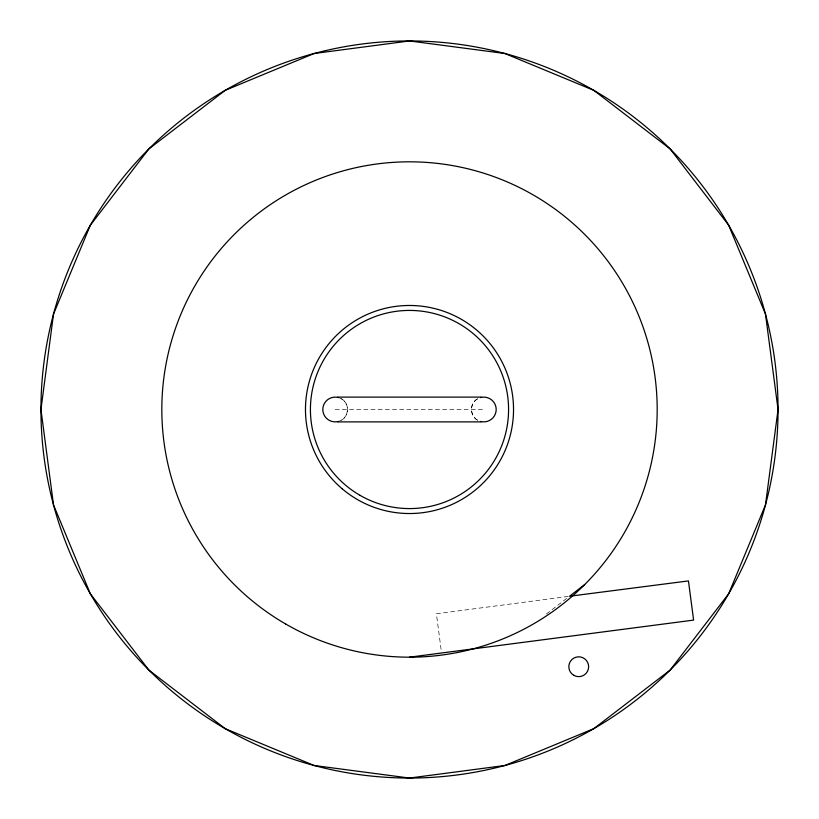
<?xml version="1.0" encoding="UTF-8"?>
<svg xmlns="http://www.w3.org/2000/svg" width="819" height="819" viewBox="0 0 819 819"><rect width="100%" height="100%" fill="white"/><g stroke="black" fill="none" stroke-linecap="round" stroke-linejoin="round"><path stroke-width="0.61" stroke-dasharray="4.09 3.07" d="M477.61 398.771C468.233 403.706 470.27 419.123 480.599 421.457M546.396 613.984L568.488 597.02M568.232 596.427L436.394 613.779L441.39 651.699M335.196 409.5L483.804 409.5M341.39 398.771C350.767 403.706 348.73 419.123 338.401 421.457A12.387 12.387 0 0 0 338.401 397.543M477.61 420.229A12.387 12.387 0 0 1 480.599 397.543"/><path stroke-width="1.23" d="M584.633 584.633L569.502 596.252L688.451 580.917L693.611 620.106L409.5 657.186M337.725 397.113L481.275 397.113M337.725 421.887L481.275 421.887M338.401 421.457A12.387 12.387 0 0 1 322.809 409.5A12.387 12.387 0 0 1 338.401 397.543M480.599 397.543A12.387 12.387 0 0 1 496.191 409.5A12.387 12.387 0 0 1 480.599 421.457M53.511 314.117L40.95 409.5L53.511 504.883L90.325 593.775L148.894 670.106L225.225 728.675L314.117 765.489L409.5 778.05L504.883 765.489L593.775 728.675L670.106 670.106L728.675 593.775L765.489 504.883L778.05 409.5L765.489 314.117L728.675 225.225L670.106 148.894L593.775 90.325L504.883 53.511L409.5 40.95L314.117 53.511L225.225 90.325L148.894 148.894L90.325 225.225L53.511 314.117M359.961 495.3A99.068 99.068 0 0 0 508.568 409.5A99.068 99.068 0 0 0 359.961 323.7A99.068 99.068 0 0 0 359.961 495.3M285.657 623.996A247.686 247.686 0 0 0 657.186 409.5A247.686 247.686 0 0 0 285.657 195.004A247.686 247.686 0 0 0 285.657 623.996M342.137 488.769A104.023 104.023 0 0 0 511.834 428.204A104.023 104.023 0 0 0 374.539 311.527A104.023 104.023 0 0 0 342.137 488.769M573.781 675.306A9.91 9.91 0 0 0 588.646 666.727A9.91 9.91 0 0 0 573.781 658.148A9.91 9.91 0 0 0 573.781 675.306M225.225 728.675A368.55 368.55 0 0 0 778.05 409.5A368.55 368.55 0 0 0 225.225 90.325A368.55 368.55 0 0 0 225.225 728.675"/></g></svg>
